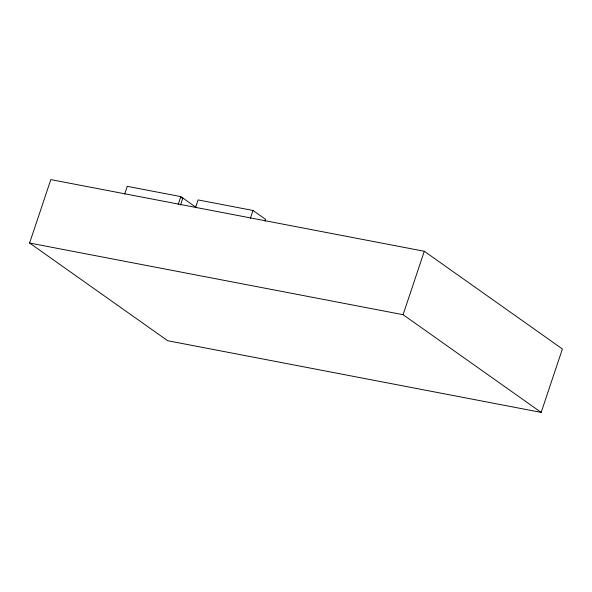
<?xml version="1.0" encoding="UTF-8"?>
<svg xmlns="http://www.w3.org/2000/svg" width="592" height="592" viewBox="0 0 592 592"><rect width="100%" height="100%" fill="white"/><g stroke="black" fill="none" stroke-linecap="round" stroke-linejoin="round"><path stroke-width="0.89" d="M29.6 243.031L50.823 179.605L424.301 251.267L562.4 348.969L541.177 412.395L167.699 340.733L29.6 243.031L403.078 314.692L541.177 412.395M124.683 194.065L127.265 186.339L180.826 196.611L196.418 207.644M178.244 204.344L180.826 196.611M180.516 205.054L182.861 198.054L181.041 197.706M195.456 207.807L198.091 199.926L252.991 210.463L265.556 219.351L264.972 221.105M250.357 218.337L252.991 210.463M403.078 314.692L424.301 251.267"/></g></svg>
